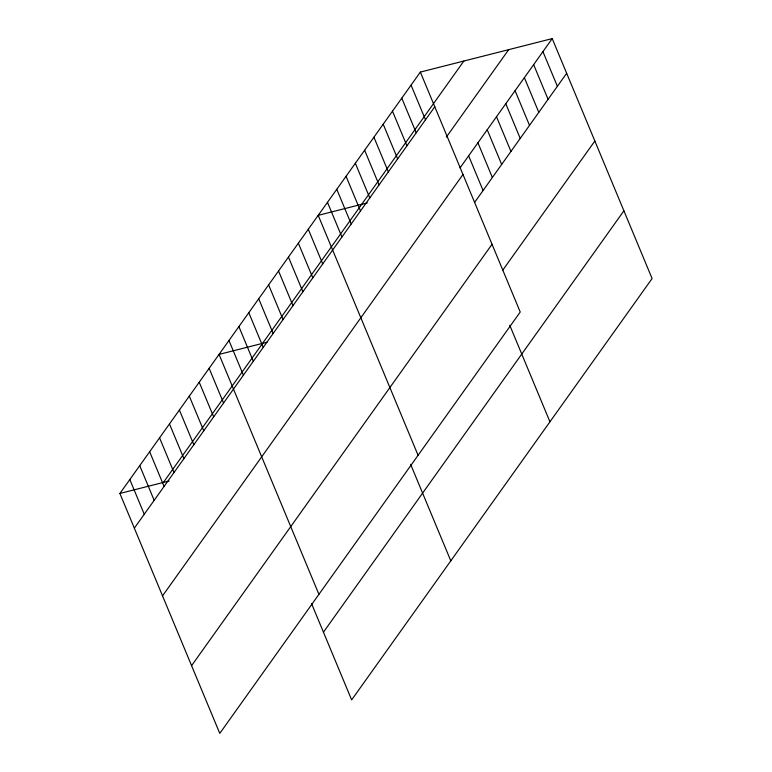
<?xml version="1.0" encoding="UTF-8"?>
<svg xmlns="http://www.w3.org/2000/svg" width="772" height="772" viewBox="0 0 772 772"><rect width="100%" height="100%" fill="white"/><g stroke="black" fill="none" stroke-linecap="round" stroke-linejoin="round"><path stroke-width="1.16" d="M420.354 72.085L520.231 312.023L219.779 733.4L119.901 493.462L420.354 72.085L552.221 38.6L652.099 278.538L351.646 699.914L311.463 603.386M163.423 482.413L463.866 61.036M134.338 528.154L434.79 106.768M446.351 137.098L508.7 49.649M460.015 167.91L552.221 38.6M162.535 595.887L462.988 174.501M474.462 202.602L566.658 73.282M191.581 665.667L492.034 244.29M502.649 270.335L594.855 141.015M323.449 632.181L623.901 210.804M367.318 202.882L318.199 215.349L418.077 455.287M267.054 342.218L219.055 354.406L318.923 594.343M119.901 493.462L169.029 480.995M542.938 51.627L557.374 86.31M533.645 64.645L548.081 99.337M524.362 77.673L538.798 112.355M515.078 90.7L529.515 125.382M505.785 103.718L520.222 138.41M496.502 116.746L510.939 151.437M487.219 129.773L501.655 164.455M477.926 142.801L492.362 177.483M468.643 155.819L483.079 190.51M411.061 85.113L425.507 119.795M509.761 325.273L549.944 421.802M401.778 98.131L416.214 132.823M392.494 111.158L406.931 145.84M383.202 124.186L397.648 158.868M373.918 137.204L388.355 171.895M364.635 150.231L379.071 184.913M355.342 163.259L369.788 197.941M346.059 176.277L360.495 210.968M336.775 189.304L351.212 223.986M327.482 202.332L341.928 237.014M410.617 464.329L450.8 560.858M308.289 229.255L322.725 263.947M298.368 243.161L312.805 277.852M288.458 257.066L302.894 291.758M278.538 270.972L292.984 305.664M268.627 284.878L283.063 319.569M258.707 298.783L273.153 333.475M248.796 312.689L263.233 347.381M238.886 326.595L253.322 361.286M228.966 340.5L243.402 375.192M209.135 368.312L223.571 403.003M199.224 382.217L213.661 416.909M189.304 396.123L203.75 430.815M179.393 410.028L193.83 444.72M169.473 423.934L183.919 458.626M159.563 437.84L173.999 472.532M149.652 451.745L164.089 486.437M139.732 465.651L154.168 500.343M129.821 479.557L144.258 514.248"/></g></svg>
